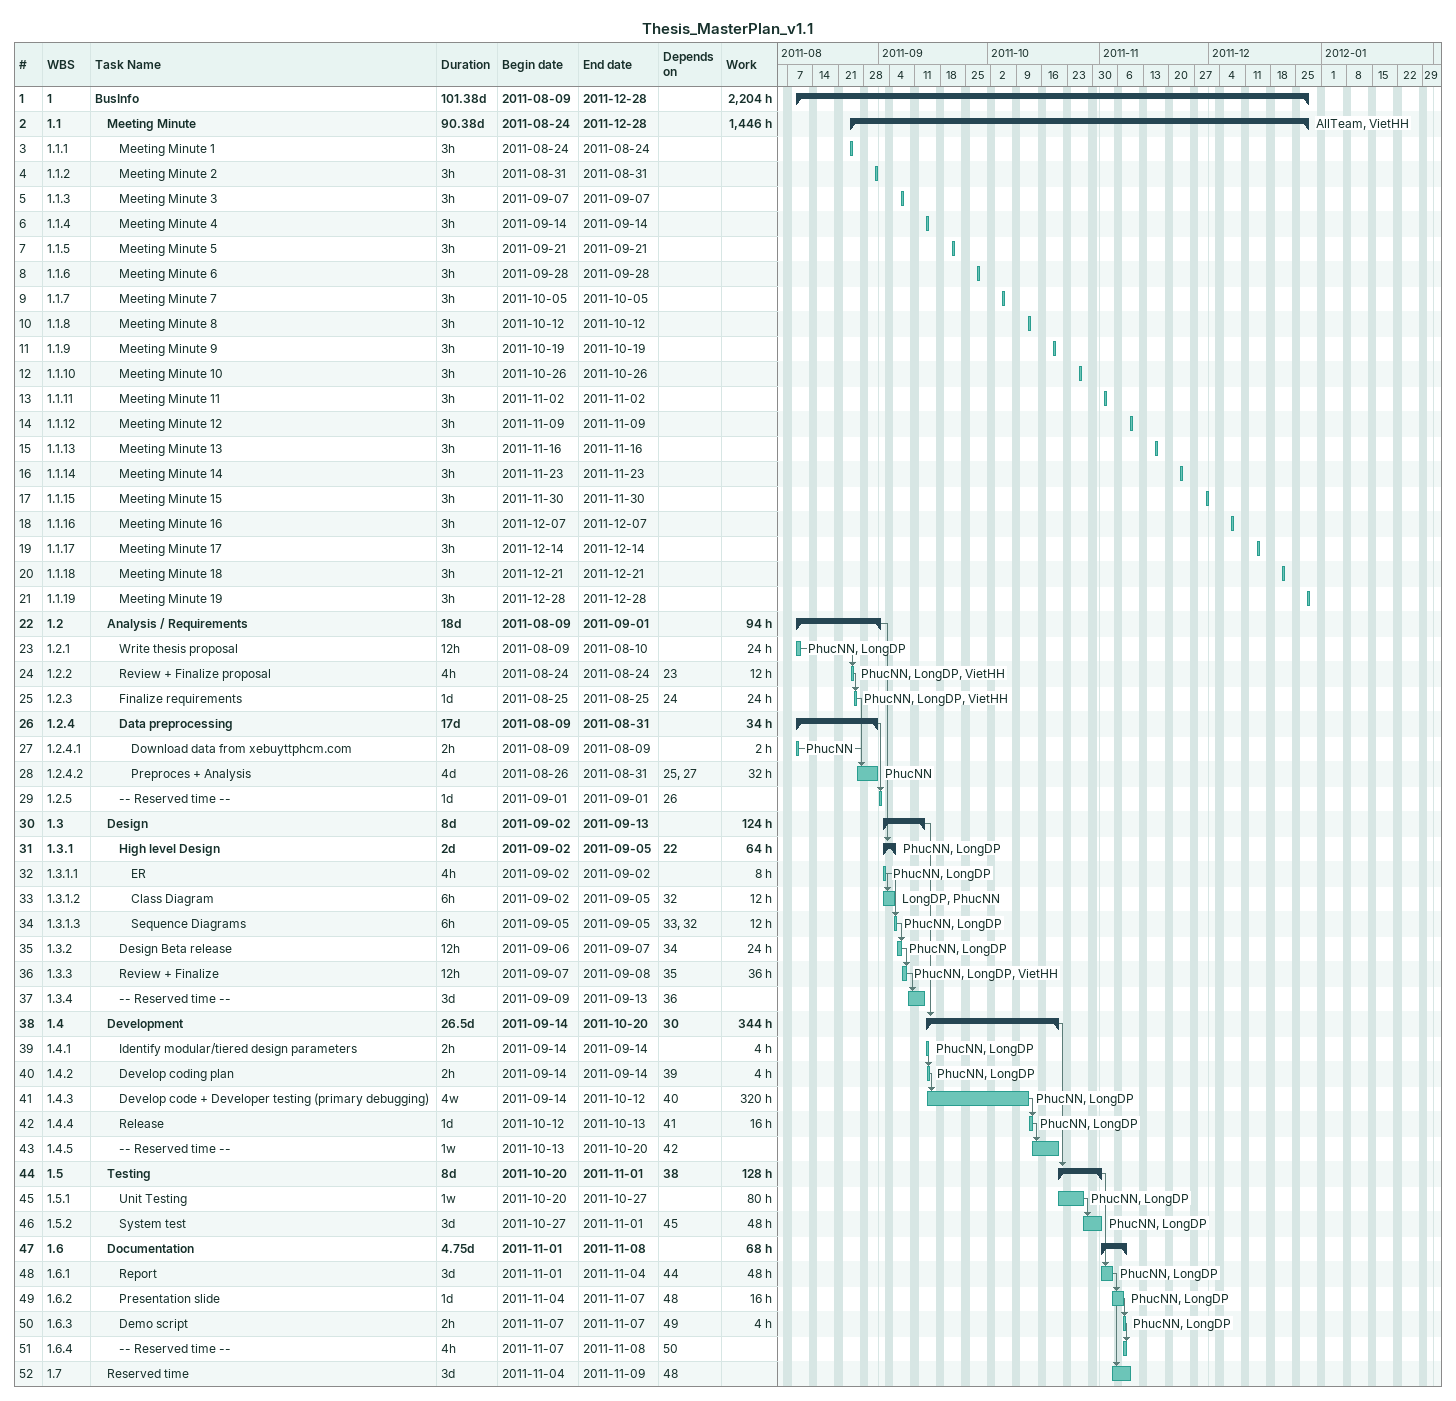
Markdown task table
Thesis_MasterPlan_v1.1

| ID | WBS | Task | Duration | Start | Finish | Predecessors | Resources | Work (h) |
|---|---|---|---|---|---|---|---|---|
| 1 | 1 | **BusInfo** | 101.38d | 2011-08-09 | 2011-12-28 |  |  | 2204 |
| 2 | 1.1 | **Meeting Minute** | 90.38d | 2011-08-24 | 2011-12-28 |  | AllTeam, VietHH | 1446 |
| 3 | 1.1.1 | Meeting Minute 1 | 3h | 2011-08-24 | 2011-08-24 |  |  |  |
| 4 | 1.1.2 | Meeting Minute 2 | 3h | 2011-08-31 | 2011-08-31 |  |  |  |
| 5 | 1.1.3 | Meeting Minute 3 | 3h | 2011-09-07 | 2011-09-07 |  |  |  |
| 6 | 1.1.4 | Meeting Minute 4 | 3h | 2011-09-14 | 2011-09-14 |  |  |  |
| 7 | 1.1.5 | Meeting Minute 5 | 3h | 2011-09-21 | 2011-09-21 |  |  |  |
| 8 | 1.1.6 | Meeting Minute 6 | 3h | 2011-09-28 | 2011-09-28 |  |  |  |
| 9 | 1.1.7 | Meeting Minute 7 | 3h | 2011-10-05 | 2011-10-05 |  |  |  |
| 10 | 1.1.8 | Meeting Minute 8 | 3h | 2011-10-12 | 2011-10-12 |  |  |  |
| 11 | 1.1.9 | Meeting Minute 9 | 3h | 2011-10-19 | 2011-10-19 |  |  |  |
| 12 | 1.1.10 | Meeting Minute 10 | 3h | 2011-10-26 | 2011-10-26 |  |  |  |
| 13 | 1.1.11 | Meeting Minute 11 | 3h | 2011-11-02 | 2011-11-02 |  |  |  |
| 14 | 1.1.12 | Meeting Minute 12 | 3h | 2011-11-09 | 2011-11-09 |  |  |  |
| 15 | 1.1.13 | Meeting Minute 13 | 3h | 2011-11-16 | 2011-11-16 |  |  |  |
| 16 | 1.1.14 | Meeting Minute 14 | 3h | 2011-11-23 | 2011-11-23 |  |  |  |
| 17 | 1.1.15 | Meeting Minute 15 | 3h | 2011-11-30 | 2011-11-30 |  |  |  |
| 18 | 1.1.16 | Meeting Minute 16 | 3h | 2011-12-07 | 2011-12-07 |  |  |  |
| 19 | 1.1.17 | Meeting Minute 17 | 3h | 2011-12-14 | 2011-12-14 |  |  |  |
| 20 | 1.1.18 | Meeting Minute 18 | 3h | 2011-12-21 | 2011-12-21 |  |  |  |
| 21 | 1.1.19 | Meeting Minute 19 | 3h | 2011-12-28 | 2011-12-28 |  |  |  |
| 22 | 1.2 | **Analysis / Requirements** | 18d | 2011-08-09 | 2011-09-01 |  |  | 94 |
| 23 | 1.2.1 | Write thesis proposal | 12h | 2011-08-09 | 2011-08-10 |  | PhucNN, LongDP | 24 |
| 24 | 1.2.2 | Review + Finalize proposal | 4h | 2011-08-24 | 2011-08-24 | 23 | PhucNN, LongDP, VietHH | 12 |
| 25 | 1.2.3 | Finalize requirements | 1d | 2011-08-25 | 2011-08-25 | 24 | PhucNN, LongDP, VietHH | 24 |
| 26 | 1.2.4 | **Data preprocessing** | 17d | 2011-08-09 | 2011-08-31 |  |  | 34 |
| 27 | 1.2.4.1 | Download data from xebuyttphcm.com | 2h | 2011-08-09 | 2011-08-09 |  | PhucNN | 2 |
| 28 | 1.2.4.2 | Preproces + Analysis | 4d | 2011-08-26 | 2011-08-31 | 25, 27 | PhucNN | 32 |
| 29 | 1.2.5 | -- Reserved time -- | 1d | 2011-09-01 | 2011-09-01 | 26 |  |  |
| 30 | 1.3 | **Design** | 8d | 2011-09-02 | 2011-09-13 |  |  | 124 |
| 31 | 1.3.1 | **High level Design** | 2d | 2011-09-02 | 2011-09-05 | 22 | PhucNN, LongDP | 64 |
| 32 | 1.3.1.1 | ER | 4h | 2011-09-02 | 2011-09-02 |  | PhucNN, LongDP | 8 |
| 33 | 1.3.1.2 | Class Diagram | 6h | 2011-09-02 | 2011-09-05 | 32 | LongDP, PhucNN | 12 |
| 34 | 1.3.1.3 | Sequence Diagrams | 6h | 2011-09-05 | 2011-09-05 | 33, 32 | PhucNN, LongDP | 12 |
| 35 | 1.3.2 | Design Beta release | 12h | 2011-09-06 | 2011-09-07 | 34 | PhucNN, LongDP | 24 |
| 36 | 1.3.3 | Review + Finalize | 12h | 2011-09-07 | 2011-09-08 | 35 | PhucNN, LongDP, VietHH | 36 |
| 37 | 1.3.4 | -- Reserved time -- | 3d | 2011-09-09 | 2011-09-13 | 36 |  |  |
| 38 | 1.4 | **Development** | 26.5d | 2011-09-14 | 2011-10-20 | 30 |  | 344 |
| 39 | 1.4.1 | Identify modular/tiered design parameters | 2h | 2011-09-14 | 2011-09-14 |  | PhucNN, LongDP | 4 |
| 40 | 1.4.2 | Develop coding plan | 2h | 2011-09-14 | 2011-09-14 | 39 | PhucNN, LongDP | 4 |
| 41 | 1.4.3 | Develop code + Developer testing (primary debugging) | 4w | 2011-09-14 | 2011-10-12 | 40 | PhucNN, LongDP | 320 |
| 42 | 1.4.4 | Release | 1d | 2011-10-12 | 2011-10-13 | 41 | PhucNN, LongDP | 16 |
| 43 | 1.4.5 | -- Reserved time -- | 1w | 2011-10-13 | 2011-10-20 | 42 |  |  |
| 44 | 1.5 | **Testing** | 8d | 2011-10-20 | 2011-11-01 | 38 |  | 128 |
| 45 | 1.5.1 | Unit Testing | 1w | 2011-10-20 | 2011-10-27 |  | PhucNN, LongDP | 80 |
| 46 | 1.5.2 | System test | 3d | 2011-10-27 | 2011-11-01 | 45 | PhucNN, LongDP | 48 |
| 47 | 1.6 | **Documentation** | 4.75d | 2011-11-01 | 2011-11-08 |  |  | 68 |
| 48 | 1.6.1 | Report | 3d | 2011-11-01 | 2011-11-04 | 44 | PhucNN, LongDP | 48 |
| 49 | 1.6.2 | Presentation slide | 1d | 2011-11-04 | 2011-11-07 | 48 | PhucNN, LongDP | 16 |
| 50 | 1.6.3 | Demo script | 2h | 2011-11-07 | 2011-11-07 | 49 | PhucNN, LongDP | 4 |
| 51 | 1.6.4 | -- Reserved time -- | 4h | 2011-11-07 | 2011-11-08 | 50 |  |  |
| 52 | 1.7 | Reserved time | 3d | 2011-11-04 | 2011-11-09 | 48 |  |  |
